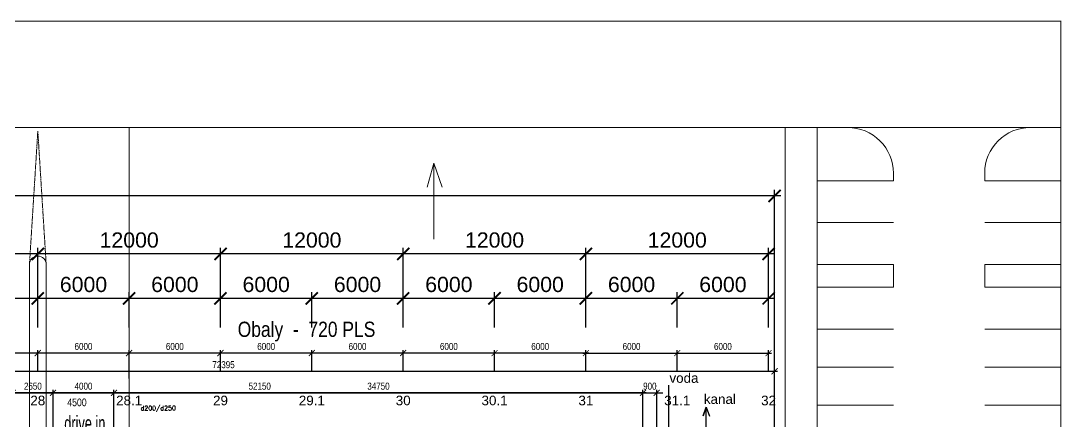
# Model space of a CAD drawing. Header units: millimetres. Extents: x 325046 to 1268204, y 1875583 to 2761998.
# Drawn here: x 1028961 to 1097299, y 2593067 to 2619370 of the extents above; entities that cross this region are included whole.
import ezdxf
from ezdxf.enums import TextEntityAlignment as Align

# ---------------------------------------------------------------- set-up
doc = ezdxf.new("R2010")
doc.units = ezdxf.units.MM
doc.header["$LTSCALE"] = 100
doc.header["$PDMODE"] = 65
doc.linetypes.add('Carkovana', pattern=[0.21, 0.15, -0.06])
doc.linetypes.add('SO02_F11anp01$0${ Leader Line}', pattern=[0])
for name, color, linetype, lineweight, true_color in [('Auta', 252, 'Continuous', 5, 0x696969), ('Komunikace - obrys - 1.etapa', 7, 'Continuous', 15, 0x901be4), ('Komunikace - obrys - 2. etapa', 7, 'Continuous', 15, 0x901be4), ('Korabek-text', 7, 'Continuous', 0, 0x7a7a7a), ('Korabek-trasy', 7, 'Continuous', 30, 0x7478c3), ('Manipulační - obrys - 1. etapa', 7, 'Continuous', 13, 0x1a63a8), ('Parkování - členění - 2. etapa', 7, 'Continuous', 9, 0x4f4fb0)]:
    doc.layers.add(name, color=color, linetype=linetype, lineweight=lineweight, true_color=true_color)
for name, color, linetype in [('Kanal - napojení', 2, 'Continuous'), ('KÓTY 200', 5, 'Continuous'), ('Kóty osové', 5, 'Continuous'), ('Popis - dílčí', 5, 'Continuous')]:
    doc.layers.add(name, color=color, linetype=linetype)
doc.layers.add('POPIS MÍSTNOSTÍ', color=7, linetype='Continuous', true_color=0x072bf2)
doc.layers.add('Popis OS', color=7, linetype='Continuous', true_color=0xbd0a5d)
doc.styles.add('ARIAL NARROW', font='ARIALN.TTF')
doc.styles.add('ARIL-TENKÝ', font='arial.ttf')
doc.styles.add('ROMANS', font='romans.shx', dxfattribs={"width": 0.8})
doc.styles.add('ROZPISKA', font='arial.ttf', dxfattribs={"width": 0.6})
doc.dimstyles.new('200', dxfattribs={"dimscale": 200, "dimtxt": 2.3, "dimasz": 2, "dimexe": 1, "dimexo": 2, "dimgap": 1, "dimtad": 1, "dimdec": 0, "dimzin": 0, "dimdsep": 46, "dimtxsty": 'ARIAL NARROW', "dimblk": 'ARCHTICK', "dimcen": 4, "dimdle": 1, "dimclrd": 256, "dimclre": 256, "dimclrt": 7, "dimadec": 0, "dimazin": 0, "dimtfac": 1, "dimtdec": 0, "dimtix": 1, "dimtofl": 0, "dimtmove": 0, "dimatfit": 0, "dimldrblk": 'OBLIQUE', "dimfxl": 1, "dimtolj": 1, "dimtzin": 0, "dimlwd": -1, "dimlwe": -1, "dimarcsym": 0})
doc.dimstyles.new('400', dxfattribs={"dimscale": 400, "dimtxt": 2.5, "dimasz": 2, "dimexe": 1, "dimexo": 12, "dimgap": 1, "dimtad": 1, "dimdec": 0, "dimzin": 0, "dimdsep": 46, "dimtxsty": 'ARIL-TENKÝ', "dimblk": 'ARCHTICK', "dimcen": 4, "dimdle": 1, "dimclrd": 256, "dimclre": 256, "dimclrt": 7, "dimadec": 0, "dimazin": 0, "dimtfac": 1, "dimtdec": 0, "dimtix": 1, "dimtofl": 0, "dimtmove": 0, "dimatfit": 0, "dimldrblk": 'OBLIQUE', "dimfxl": 1, "dimtolj": 1, "dimtzin": 0, "dimlwd": -1, "dimlwe": -1, "dimarcsym": 0})

# ---------------------------------------------------------------- blocks, each defined once
blk = doc.blocks.new('A$C5F711971')
at = {"layer": 'Auta'}
for p, q in [((3.321, 15.004), (3.487, 15.807)), ((5.123, 14.632), (5.289, 15.436)), ((3.128, 14.495), (3.006, 13.903)), ((3.049, 14.357), (3.059, 14.406)), ((3.492, 14.265), (3.049, 14.357)), ((3.059, 14.406), (3.502, 14.315)), ((3.522, 14.413), (3.128, 14.495)), ((3.401, 13.822), (3.522, 14.413)), ((3.56, 14.482), (3.415, 13.774)), ((3.67, 14.383), (3.63, 14.186)), ((3.67, 14.383), (4.114, 14.291)), ((2.977, 14.012), (2.988, 14.061)), ((3.421, 13.921), (2.977, 14.012)), ((2.988, 14.061), (3.431, 13.97)), ((3.006, 13.903), (3.401, 13.822)), ((3.502, 14.315), (3.492, 14.265)), ((3.63, 14.186), (4.073, 14.094)), ((4.517, 14.003), (4.073, 14.094)), ((4.557, 14.2), (4.114, 14.291)), ((4.557, 14.2), (4.517, 14.003)), ((4.583, 13.578), (4.705, 14.17)), ((4.603, 13.677), (5.047, 13.586)), ((5.057, 13.635), (4.614, 13.726)), ((4.685, 14.071), (4.674, 14.022)), ((4.674, 14.022), (5.118, 13.93)), ((5.128, 13.98), (4.685, 14.071)), ((4.705, 14.17), (5.099, 14.088)), ((5.099, 14.088), (4.977, 13.497)), ((5.118, 13.93), (5.128, 13.98)), ((4.977, 13.497), (4.583, 13.578)), ((5.047, 13.586), (5.057, 13.635)), ((2.12, 10.85), (3.352, 10.596)), ((4.584, 10.342), (3.352, 10.596)), ((1.491, 7.795), (2.723, 7.541)), ((3.955, 7.287), (2.723, 7.541)), ((0.861, 4.74), (2.093, 4.486)), ((3.325, 4.233), (2.093, 4.486))]:
    blk.add_line(p, q, dxfattribs=at)
for points in [[(4.55, 16.41), (4.174, 16.476), (3.814, 16.487), (3.538, 16.482), (3.358, 16.456), (3.274, 16.349), (3.141, 15.765), (2.96, 14.704), (3.007, 14.631), (3.563, 14.479), (4.128, 14.363)], [(4.53, 16.312), (4.185, 16.383), (3.785, 16.406), (3.509, 16.4), (3.37, 16.392), (3.269, 16.325)], [(4.55, 16.41), (4.922, 16.321), (5.257, 16.19), (5.508, 16.076), (5.663, 15.981), (5.698, 15.849), (5.59, 15.26), (5.336, 14.214), (5.264, 14.166), (4.694, 14.246), (4.128, 14.363)], [(3.344, 16.042), (3.088, 16.044), (3.127, 15.984), (3.324, 15.944), (3.344, 16.042)], [(3.357, 16.145), (3.377, 15.878), (3.319, 15.478), (3.207, 15.539), (3.308, 16.092), (3.357, 16.145)], [(4.501, 16.184), (4.136, 16.234), (3.83, 16.259), (3.496, 16.278), (3.412, 16.233), (3.425, 15.931), (3.823, 15.924), (4.199, 15.871), (4.429, 15.824)], [(4.506, 16.182), (4.861, 16.084), (5.153, 15.987), (5.466, 15.872), (5.526, 15.798), (5.394, 15.525), (5.026, 15.676), (4.66, 15.776), (4.429, 15.824)], [(4.53, 16.312), (4.875, 16.241), (5.252, 16.104), (5.503, 15.99), (5.627, 15.927), (5.694, 15.825)], [(3.194, 15.479), (3.307, 15.418), (3.216, 14.975), (3.093, 14.988), (3.194, 15.479)], [(4.368, 15.523), (4.121, 15.574), (4.072, 15.584), (4.012, 15.545), (3.931, 15.151), (3.97, 15.091), (4.02, 15.081), (4.266, 15.031)], [(4.368, 15.523), (4.614, 15.473), (4.663, 15.462), (4.702, 15.403), (4.621, 15.009), (4.562, 14.97), (4.512, 14.98), (4.266, 15.031)], [(5.542, 15.694), (5.418, 15.458), (5.313, 15.068), (5.44, 15.079), (5.565, 15.627), (5.542, 15.694)], [(5.512, 15.596), (5.749, 15.496), (5.689, 15.456), (5.492, 15.497), (5.512, 15.596)], [(3.188, 14.844), (3.061, 14.832), (3.039, 14.725), (3.099, 14.65), (3.158, 14.638), (3.254, 14.618), (3.284, 14.762), (3.212, 14.776), (3.181, 14.808), (3.183, 14.82)], [(3.321, 15.004), (3.308, 14.881), (3.373, 14.831), (4.19, 14.662)], [(3.601, 14.546), (3.631, 14.69), (4.17, 14.579)], [(3.613, 14.544), (4.143, 14.435)], [(4.673, 14.326), (4.143, 14.435)], [(4.685, 14.323), (4.715, 14.467), (4.176, 14.578)], [(5.123, 14.632), (5.086, 14.515), (5.007, 14.494), (4.19, 14.662)], [(5.182, 14.433), (5.294, 14.372), (5.272, 14.265), (5.188, 14.219), (5.128, 14.232), (5.032, 14.252), (5.062, 14.395), (5.134, 14.38), (5.175, 14.397), (5.177, 14.409)], [(5.428, 15.019), (5.3, 15.008), (5.209, 14.565), (5.326, 14.528), (5.428, 15.019)], [(3.982, 13.651), (2.75, 13.905), (0, 0.508), (1.232, 0.254)], [(3.961, 13.552), (2.828, 13.786), (0.119, 0.586), (1.252, 0.352)], [(3.982, 13.651), (5.213, 13.397), (2.464, 0), (1.232, 0.254)], [(3.961, 13.552), (5.095, 13.319), (2.385, 0.119), (1.252, 0.352)]]:
    blk.add_lwpolyline(points, dxfattribs=at)
blk = doc.blocks.new('_ARCHTICK')
at = {"color": 0, "linetype": 'ByBlock', "const_width": 0.15}
blk.add_lwpolyline([(-0.5, -0.5), (0.5, 0.5)], dxfattribs=at)
blk = doc.blocks.new('*D179')
at = {"layer": 'Defpoints', "color": 0, "transparency": 16777216}
for p in [(1060079, 2601134), (1060079, 2594432), (1066079, 2594432)]:
    blk.add_point(p, dxfattribs=at)
at = {"layer": 'Kóty osové', "transparency": 16777216}
for p, q in [((1066479, 2601134), (1059679, 2601134)), ((1060079, 2599232), (1060079, 2601534)), ((1066079, 2599232), (1066079, 2601534))]:
    blk.add_line(p, q, dxfattribs=at)
at = {"layer": 'Kóty osové', "transparency": 16777216, "xscale": 800, "yscale": 800, "zscale": 800}
for p, rotation in [((1060079, 2601134), 179.9999999999866), ((1066079, 2601134), 359.9999999999867)]:
    blk.add_blockref('_ARCHTICK', p, dxfattribs=dict(at, rotation=rotation))
at = {"layer": 'Kóty osové', "color": 7, "transparency": 16777216, "insert": (1063079, 2602044), "char_height": 1000, "attachment_point": 5, "style": 'ARIL-TENKÝ'}
blk.add_mtext('\\A1;6000', dxfattribs=at)
blk = doc.blocks.new('_Oblique')
at = {"color": 0, "lineweight": -2}
blk.add_line((-0.5, -0.5), (0.5, 0.5), dxfattribs=at)
blk = doc.blocks.new('*D180')
at = {"layer": 'Defpoints', "color": 0, "transparency": 16777216}
for p in [(1054079, 2601134), (1054079, 2594432), (1060079, 2594432)]:
    blk.add_point(p, dxfattribs=at)
at = {"layer": 'Kóty osové', "transparency": 16777216}
for p, q in [((1060479, 2601134), (1053679, 2601134)), ((1054079, 2599232), (1054079, 2601534)), ((1060079, 2599232), (1060079, 2601534))]:
    blk.add_line(p, q, dxfattribs=at)
at = {"layer": 'Kóty osové', "transparency": 16777216, "xscale": 800, "yscale": 800, "zscale": 800, "rotation": 180}
blk.add_blockref('_ARCHTICK', (1054079, 2601134), dxfattribs=at)
at = {"layer": 'Kóty osové', "transparency": 16777216, "xscale": 800, "yscale": 800, "zscale": 800}
blk.add_blockref('_ARCHTICK', (1060079, 2601134), dxfattribs=at)
at = {"layer": 'Kóty osové', "color": 7, "transparency": 16777216, "insert": (1057079, 2602044), "char_height": 1000, "attachment_point": 5, "style": 'ARIL-TENKÝ'}
blk.add_mtext('\\A1;6000', dxfattribs=at)
blk = doc.blocks.new('*D181')
at = {"layer": 'Defpoints', "color": 0, "transparency": 16777216}
for p in [(1048079, 2601134), (1048079, 2594432), (1054079, 2594432)]:
    blk.add_point(p, dxfattribs=at)
at = {"layer": 'Kóty osové', "transparency": 16777216}
for p, q in [((1054479, 2601134), (1047679, 2601134)), ((1048079, 2599232), (1048079, 2601534)), ((1054079, 2599232), (1054079, 2601534))]:
    blk.add_line(p, q, dxfattribs=at)
at = {"layer": 'Kóty osové', "transparency": 16777216, "xscale": 800, "yscale": 800, "zscale": 800, "rotation": 180}
blk.add_blockref('_ARCHTICK', (1048079, 2601134), dxfattribs=at)
at = {"layer": 'Kóty osové', "transparency": 16777216, "xscale": 800, "yscale": 800, "zscale": 800}
blk.add_blockref('_ARCHTICK', (1054079, 2601134), dxfattribs=at)
at = {"layer": 'Kóty osové', "color": 7, "transparency": 16777216, "insert": (1051079, 2602044), "char_height": 1000, "attachment_point": 5, "style": 'ARIL-TENKÝ'}
blk.add_mtext('\\A1;6000', dxfattribs=at)
blk = doc.blocks.new('*D182')
at = {"layer": 'Defpoints', "color": 0, "transparency": 16777216}
for p in [(1042079, 2601134), (1042079, 2594432), (1048079, 2594432)]:
    blk.add_point(p, dxfattribs=at)
at = {"layer": 'Kóty osové', "transparency": 16777216}
for p, q in [((1048479, 2601134), (1041679, 2601134)), ((1042079, 2599232), (1042079, 2601534)), ((1048079, 2599232), (1048079, 2601534))]:
    blk.add_line(p, q, dxfattribs=at)
at = {"layer": 'Kóty osové', "transparency": 16777216, "xscale": 800, "yscale": 800, "zscale": 800, "rotation": 180}
blk.add_blockref('_ARCHTICK', (1042079, 2601134), dxfattribs=at)
at = {"layer": 'Kóty osové', "transparency": 16777216, "xscale": 800, "yscale": 800, "zscale": 800}
blk.add_blockref('_ARCHTICK', (1048079, 2601134), dxfattribs=at)
at = {"layer": 'Kóty osové', "color": 7, "transparency": 16777216, "insert": (1045079, 2602044), "char_height": 1000, "attachment_point": 5, "style": 'ARIL-TENKÝ'}
blk.add_mtext('\\A1;6000', dxfattribs=at)
blk = doc.blocks.new('*D183')
at = {"layer": 'Defpoints', "color": 0, "transparency": 16777216}
for p in [(1036079, 2601134), (1036079, 2594432), (1042079, 2594432)]:
    blk.add_point(p, dxfattribs=at)
at = {"layer": 'Kóty osové', "transparency": 16777216}
for p, q in [((1042479, 2601134), (1035679, 2601134)), ((1036079, 2599232), (1036079, 2601534)), ((1042079, 2599232), (1042079, 2601534))]:
    blk.add_line(p, q, dxfattribs=at)
at = {"layer": 'Kóty osové', "transparency": 16777216, "xscale": 800, "yscale": 800, "zscale": 800, "rotation": 180}
blk.add_blockref('_ARCHTICK', (1036079, 2601134), dxfattribs=at)
at = {"layer": 'Kóty osové', "transparency": 16777216, "xscale": 800, "yscale": 800, "zscale": 800}
blk.add_blockref('_ARCHTICK', (1042079, 2601134), dxfattribs=at)
at = {"layer": 'Kóty osové', "color": 7, "transparency": 16777216, "insert": (1039079, 2602044), "char_height": 1000, "attachment_point": 5, "style": 'ARIL-TENKÝ'}
blk.add_mtext('\\A1;6000', dxfattribs=at)
blk = doc.blocks.new('*D184')
at = {"layer": 'Defpoints', "color": 0, "transparency": 16777216}
for p in [(1030079, 2601134), (1030079, 2594432), (1036079, 2594432)]:
    blk.add_point(p, dxfattribs=at)
at = {"layer": 'Kóty osové', "transparency": 16777216}
for p, q in [((1036479, 2601134), (1029679, 2601134)), ((1030079, 2599232), (1030079, 2601534)), ((1036079, 2599232), (1036079, 2601534))]:
    blk.add_line(p, q, dxfattribs=at)
at = {"layer": 'Kóty osové', "transparency": 16777216, "xscale": 800, "yscale": 800, "zscale": 800, "rotation": 180}
blk.add_blockref('_ARCHTICK', (1030079, 2601134), dxfattribs=at)
at = {"layer": 'Kóty osové', "transparency": 16777216, "xscale": 800, "yscale": 800, "zscale": 800}
blk.add_blockref('_ARCHTICK', (1036079, 2601134), dxfattribs=at)
at = {"layer": 'Kóty osové', "color": 7, "transparency": 16777216, "insert": (1033079, 2602044), "char_height": 1000, "attachment_point": 5, "style": 'ARIL-TENKÝ'}
blk.add_mtext('\\A1;6000', dxfattribs=at)
blk = doc.blocks.new('*D185')
at = {"layer": 'Defpoints', "color": 0, "transparency": 16777216}
for p in [(1024079, 2601134), (1024079, 2594432), (1030079, 2594432)]:
    blk.add_point(p, dxfattribs=at)
at = {"layer": 'Kóty osové', "transparency": 16777216}
for p, q in [((1030479, 2601134), (1023679, 2601134)), ((1024079, 2599232), (1024079, 2601534)), ((1030079, 2599232), (1030079, 2601534))]:
    blk.add_line(p, q, dxfattribs=at)
at = {"layer": 'Kóty osové', "transparency": 16777216, "xscale": 800, "yscale": 800, "zscale": 800, "rotation": 180}
blk.add_blockref('_ARCHTICK', (1024079, 2601134), dxfattribs=at)
at = {"layer": 'Kóty osové', "transparency": 16777216, "xscale": 800, "yscale": 800, "zscale": 800}
blk.add_blockref('_ARCHTICK', (1030079, 2601134), dxfattribs=at)
at = {"layer": 'Kóty osové', "color": 7, "transparency": 16777216, "insert": (1027079, 2602044), "char_height": 1000, "attachment_point": 5, "style": 'ARIL-TENKÝ'}
blk.add_mtext('\\A1;6000', dxfattribs=at)
blk = doc.blocks.new('*D199')
at = {"layer": 'Defpoints', "color": 0, "transparency": 16777216}
for p in [(1072079, 2601134), (1072079, 2594432), (1078079, 2594432)]:
    blk.add_point(p, dxfattribs=at)
at = {"layer": 'Kóty osové', "transparency": 16777216}
for p, q in [((1078479, 2601134), (1071679, 2601134)), ((1072079, 2599232), (1072079, 2601534)), ((1078079, 2599232), (1078079, 2601534))]:
    blk.add_line(p, q, dxfattribs=at)
at = {"layer": 'Kóty osové', "transparency": 16777216, "xscale": 800, "yscale": 800, "zscale": 800, "rotation": 180}
blk.add_blockref('_ARCHTICK', (1072079, 2601134), dxfattribs=at)
at = {"layer": 'Kóty osové', "transparency": 16777216, "xscale": 800, "yscale": 800, "zscale": 800}
blk.add_blockref('_ARCHTICK', (1078079, 2601134), dxfattribs=at)
at = {"layer": 'Kóty osové', "color": 7, "transparency": 16777216, "insert": (1075079, 2602044), "char_height": 1000, "attachment_point": 5, "style": 'ARIL-TENKÝ'}
blk.add_mtext('\\A1;6000', dxfattribs=at)
blk = doc.blocks.new('*D200')
at = {"layer": 'Defpoints', "color": 0, "transparency": 16777216}
for p in [(1066079, 2601134), (1066079, 2594432), (1072079, 2594432)]:
    blk.add_point(p, dxfattribs=at)
at = {"layer": 'Kóty osové', "transparency": 16777216}
for p, q in [((1072479, 2601134), (1065679, 2601134)), ((1066079, 2599232), (1066079, 2601534)), ((1072079, 2599232), (1072079, 2601534))]:
    blk.add_line(p, q, dxfattribs=at)
at = {"layer": 'Kóty osové', "transparency": 16777216, "xscale": 800, "yscale": 800, "zscale": 800, "rotation": 180}
blk.add_blockref('_ARCHTICK', (1066079, 2601134), dxfattribs=at)
at = {"layer": 'Kóty osové', "transparency": 16777216, "xscale": 800, "yscale": 800, "zscale": 800}
blk.add_blockref('_ARCHTICK', (1072079, 2601134), dxfattribs=at)
at = {"layer": 'Kóty osové', "color": 7, "transparency": 16777216, "insert": (1069079, 2602044), "char_height": 1000, "attachment_point": 5, "style": 'ARIL-TENKÝ'}
blk.add_mtext('\\A1;6000', dxfattribs=at)
blk = doc.blocks.new('*D226')
at = {"layer": 'Defpoints', "color": 0, "transparency": 16777216}
for p in [(1018079, 2604052), (1030079, 2599232), (1018079, 2594552)]:
    blk.add_point(p, dxfattribs=at)
at = {"layer": 'Kóty osové', "transparency": 16777216}
for p, q in [((1018079, 2599352), (1018079, 2604452)), ((1030079, 2604032), (1030079, 2604452)), ((1030479, 2604052), (1017679, 2604052))]:
    blk.add_line(p, q, dxfattribs=at)
at = {"layer": 'Kóty osové', "transparency": 16777216, "xscale": 800, "yscale": 800, "zscale": 800, "rotation": 180}
blk.add_blockref('_ARCHTICK', (1018079, 2604052), dxfattribs=at)
at = {"layer": 'Kóty osové', "transparency": 16777216, "xscale": 800, "yscale": 800, "zscale": 800}
blk.add_blockref('_ARCHTICK', (1030079, 2604052), dxfattribs=at)
at = {"layer": 'Kóty osové', "color": 7, "transparency": 16777216, "insert": (1024079, 2604963), "char_height": 1000, "attachment_point": 5, "style": 'ARIL-TENKÝ'}
blk.add_mtext('\\A1;12000', dxfattribs=at)
blk = doc.blocks.new('*D227')
at = {"layer": 'Defpoints', "color": 0, "transparency": 16777216}
for p in [(1030079, 2604052), (1042079, 2599232), (1030079, 2594552)]:
    blk.add_point(p, dxfattribs=at)
at = {"layer": 'Kóty osové', "transparency": 16777216}
for p, q in [((1030079, 2599352), (1030079, 2604452)), ((1042079, 2604032), (1042079, 2604452)), ((1042479, 2604052), (1029679, 2604052))]:
    blk.add_line(p, q, dxfattribs=at)
at = {"layer": 'Kóty osové', "transparency": 16777216, "xscale": 800, "yscale": 800, "zscale": 800, "rotation": 180}
blk.add_blockref('_ARCHTICK', (1030079, 2604052), dxfattribs=at)
at = {"layer": 'Kóty osové', "transparency": 16777216, "xscale": 800, "yscale": 800, "zscale": 800}
blk.add_blockref('_ARCHTICK', (1042079, 2604052), dxfattribs=at)
at = {"layer": 'Kóty osové', "color": 7, "transparency": 16777216, "insert": (1036079, 2604963), "char_height": 1000, "attachment_point": 5, "style": 'ARIL-TENKÝ'}
blk.add_mtext('\\A1;12000', dxfattribs=at)
blk = doc.blocks.new('*D228')
at = {"layer": 'Defpoints', "color": 0, "transparency": 16777216}
for p in [(1042079, 2604052), (1054079, 2599232), (1042079, 2594552)]:
    blk.add_point(p, dxfattribs=at)
at = {"layer": 'Kóty osové', "transparency": 16777216}
for p, q in [((1042079, 2599352), (1042079, 2604452)), ((1054079, 2604032), (1054079, 2604452)), ((1054479, 2604052), (1041679, 2604052))]:
    blk.add_line(p, q, dxfattribs=at)
at = {"layer": 'Kóty osové', "transparency": 16777216, "xscale": 800, "yscale": 800, "zscale": 800, "rotation": 180}
blk.add_blockref('_ARCHTICK', (1042079, 2604052), dxfattribs=at)
at = {"layer": 'Kóty osové', "transparency": 16777216, "xscale": 800, "yscale": 800, "zscale": 800}
blk.add_blockref('_ARCHTICK', (1054079, 2604052), dxfattribs=at)
at = {"layer": 'Kóty osové', "color": 7, "transparency": 16777216, "insert": (1048079, 2604963), "char_height": 1000, "attachment_point": 5, "style": 'ARIL-TENKÝ'}
blk.add_mtext('\\A1;12000', dxfattribs=at)
blk = doc.blocks.new('*D229')
at = {"layer": 'Defpoints', "color": 0, "transparency": 16777216}
for p in [(1054079, 2604052), (1066079, 2599232), (1054079, 2594552)]:
    blk.add_point(p, dxfattribs=at)
at = {"layer": 'Kóty osové', "transparency": 16777216}
for p, q in [((1054079, 2599352), (1054079, 2604452)), ((1066079, 2604032), (1066079, 2604452)), ((1066479, 2604052), (1053679, 2604052))]:
    blk.add_line(p, q, dxfattribs=at)
at = {"layer": 'Kóty osové', "transparency": 16777216, "xscale": 800, "yscale": 800, "zscale": 800, "rotation": 180}
blk.add_blockref('_ARCHTICK', (1054079, 2604052), dxfattribs=at)
at = {"layer": 'Kóty osové', "transparency": 16777216, "xscale": 800, "yscale": 800, "zscale": 800}
blk.add_blockref('_ARCHTICK', (1066079, 2604052), dxfattribs=at)
at = {"layer": 'Kóty osové', "color": 7, "transparency": 16777216, "insert": (1060079, 2604963), "char_height": 1000, "attachment_point": 5, "style": 'ARIL-TENKÝ'}
blk.add_mtext('\\A1;12000', dxfattribs=at)
blk = doc.blocks.new('*D230')
at = {"layer": 'Defpoints', "color": 0, "transparency": 16777216}
for p in [(1066079, 2604052), (1078079, 2595733), (1066079, 2594552)]:
    blk.add_point(p, dxfattribs=at)
at = {"layer": 'Kóty osové', "transparency": 16777216}
for p, q in [((1066079, 2599352), (1066079, 2604452)), ((1078079, 2600533), (1078079, 2604452)), ((1078479, 2604052), (1065679, 2604052))]:
    blk.add_line(p, q, dxfattribs=at)
at = {"layer": 'Kóty osové', "transparency": 16777216, "xscale": 800, "yscale": 800, "zscale": 800, "rotation": 180}
blk.add_blockref('_ARCHTICK', (1066079, 2604052), dxfattribs=at)
at = {"layer": 'Kóty osové', "transparency": 16777216, "xscale": 800, "yscale": 800, "zscale": 800}
blk.add_blockref('_ARCHTICK', (1078079, 2604052), dxfattribs=at)
at = {"layer": 'Kóty osové', "color": 7, "transparency": 16777216, "insert": (1072079, 2604963), "char_height": 1000, "attachment_point": 5, "style": 'ARIL-TENKÝ'}
blk.add_mtext('\\A1;12000', dxfattribs=at)
blk = doc.blocks.new('*D252')
at = {"layer": 'Defpoints', "color": 0, "transparency": 16777216}
for p in [(1006079, 2596342), (1006079, 2591600), (1078474, 2591720)]:
    blk.add_point(p, dxfattribs=at)
at = {"layer": 'KÓTY 200', "transparency": 16777216}
for p, q in [((1078674, 2596342), (1005879, 2596342)), ((1006079, 2592000), (1006079, 2596542)), ((1078474, 2592120), (1078474, 2596542))]:
    blk.add_line(p, q, dxfattribs=at)
at = {"layer": 'KÓTY 200', "transparency": 16777216, "xscale": 400, "yscale": 400, "zscale": 400, "rotation": 180}
blk.add_blockref('_ARCHTICK', (1006079, 2596342), dxfattribs=at)
at = {"layer": 'KÓTY 200', "transparency": 16777216, "xscale": 400, "yscale": 400, "zscale": 400}
blk.add_blockref('_ARCHTICK', (1078474, 2596342), dxfattribs=at)
at = {"layer": 'KÓTY 200', "color": 7, "transparency": 16777216, "insert": (1042276, 2596777), "char_height": 460, "attachment_point": 5, "style": 'ARIAL NARROW'}
blk.add_mtext('\\A1;72395', dxfattribs=at)
blk = doc.blocks.new('*D414')
at = {"layer": 'Defpoints', "color": 0, "transparency": 16777216}
for p in [(1070729, 2594929), (1070729, 2591363), (1018579, 2542473)]:
    blk.add_point(p, dxfattribs=at)
at = {"layer": 'KÓTY 200', "transparency": 16777216}
for p, q in [((1018379, 2594929), (1070929, 2594929)), ((1018579, 2542873), (1018579, 2595129)), ((1070729, 2591763), (1070729, 2595129))]:
    blk.add_line(p, q, dxfattribs=at)
at = {"layer": 'KÓTY 200', "transparency": 16777216, "xscale": 400, "yscale": 400, "zscale": 400, "rotation": 180}
blk.add_blockref('_ARCHTICK', (1018579, 2594929), dxfattribs=at)
at = {"layer": 'KÓTY 200', "transparency": 16777216, "xscale": 400, "yscale": 400, "zscale": 400}
blk.add_blockref('_ARCHTICK', (1070729, 2594929), dxfattribs=at)
at = {"layer": 'KÓTY 200', "color": 7, "transparency": 16777216, "insert": (1044654, 2595364), "char_height": 460, "attachment_point": 5, "style": 'ARIAL NARROW'}
blk.add_mtext('\\A1;52150', dxfattribs=at)
blk = doc.blocks.new('*D415')
at = {"layer": 'Defpoints', "color": 0, "transparency": 16777216}
for p in [(1069829, 2594929), (1069829, 2591363), (1070729, 2591363)]:
    blk.add_point(p, dxfattribs=at)
at = {"layer": 'KÓTY 200', "transparency": 16777216}
for p, q in [((1069829, 2594929), (1069429, 2594929)), ((1069829, 2591763), (1069829, 2595129)), ((1070729, 2591763), (1070729, 2595129)), ((1070729, 2594929), (1071129, 2594929))]:
    blk.add_line(p, q, dxfattribs=at)
at = {"layer": 'KÓTY 200', "transparency": 16777216, "xscale": 400, "yscale": 400, "zscale": 400}
blk.add_blockref('_ARCHTICK', (1069829, 2594929), dxfattribs=at)
at = {"layer": 'KÓTY 200', "transparency": 16777216, "xscale": 400, "yscale": 400, "zscale": 400, "rotation": 180}
blk.add_blockref('_ARCHTICK', (1070729, 2594929), dxfattribs=at)
at = {"layer": 'KÓTY 200', "color": 7, "transparency": 16777216, "insert": (1070279, 2595364), "char_height": 460, "attachment_point": 5, "style": 'ARIAL NARROW'}
blk.add_mtext('\\A1;900', dxfattribs=at)
blk = doc.blocks.new('*D416')
at = {"layer": 'Defpoints', "color": 0, "transparency": 16777216}
for p in [(1035079, 2594929), (1035079, 2591363), (1069829, 2591363)]:
    blk.add_point(p, dxfattribs=at)
at = {"layer": 'KÓTY 200', "transparency": 16777216}
for p, q in [((1070029, 2594929), (1034879, 2594929)), ((1035079, 2591763), (1035079, 2595129)), ((1069829, 2591763), (1069829, 2595129))]:
    blk.add_line(p, q, dxfattribs=at)
at = {"layer": 'KÓTY 200', "transparency": 16777216, "xscale": 400, "yscale": 400, "zscale": 400, "rotation": 180}
blk.add_blockref('_ARCHTICK', (1035079, 2594929), dxfattribs=at)
at = {"layer": 'KÓTY 200', "transparency": 16777216, "xscale": 400, "yscale": 400, "zscale": 400}
blk.add_blockref('_ARCHTICK', (1069829, 2594929), dxfattribs=at)
at = {"layer": 'KÓTY 200', "color": 7, "transparency": 16777216, "insert": (1052454, 2595364), "char_height": 460, "attachment_point": 5, "style": 'ARIAL NARROW'}
blk.add_mtext('\\A1;34750', dxfattribs=at)
blk = doc.blocks.new('*D417')
at = {"layer": 'Defpoints', "color": 0, "transparency": 16777216}
for p in [(1031079, 2594929), (1031079, 2591363), (1035079, 2591363)]:
    blk.add_point(p, dxfattribs=at)
at = {"layer": 'KÓTY 200', "transparency": 16777216}
for p, q in [((1035279, 2594929), (1030879, 2594929)), ((1031079, 2591763), (1031079, 2595129)), ((1035079, 2591763), (1035079, 2595129))]:
    blk.add_line(p, q, dxfattribs=at)
at = {"layer": 'KÓTY 200', "transparency": 16777216, "xscale": 400, "yscale": 400, "zscale": 400, "rotation": 180}
blk.add_blockref('_ARCHTICK', (1031079, 2594929), dxfattribs=at)
at = {"layer": 'KÓTY 200', "transparency": 16777216, "xscale": 400, "yscale": 400, "zscale": 400}
blk.add_blockref('_ARCHTICK', (1035079, 2594929), dxfattribs=at)
at = {"layer": 'KÓTY 200', "color": 7, "transparency": 16777216, "insert": (1033079, 2595364), "char_height": 460, "attachment_point": 5, "style": 'ARIAL NARROW'}
blk.add_mtext('\\A1;4000', dxfattribs=at)
blk = doc.blocks.new('*D418')
at = {"layer": 'Defpoints', "color": 0, "transparency": 16777216}
for p in [(1028429, 2594929), (1028429, 2591363), (1031079, 2591363)]:
    blk.add_point(p, dxfattribs=at)
at = {"layer": 'KÓTY 200', "transparency": 16777216}
for p, q in [((1031279, 2594929), (1028229, 2594929)), ((1028429, 2591763), (1028429, 2595129)), ((1031079, 2591763), (1031079, 2595129))]:
    blk.add_line(p, q, dxfattribs=at)
at = {"layer": 'KÓTY 200', "transparency": 16777216, "xscale": 400, "yscale": 400, "zscale": 400, "rotation": 180}
blk.add_blockref('_ARCHTICK', (1028429, 2594929), dxfattribs=at)
at = {"layer": 'KÓTY 200', "transparency": 16777216, "xscale": 400, "yscale": 400, "zscale": 400}
blk.add_blockref('_ARCHTICK', (1031079, 2594929), dxfattribs=at)
at = {"layer": 'KÓTY 200', "color": 7, "transparency": 16777216, "insert": (1029754, 2595364), "char_height": 460, "attachment_point": 5, "style": 'ARIAL NARROW'}
blk.add_mtext('\\A1;2650', dxfattribs=at)
blk = doc.blocks.new('*D271')
at = {"layer": 'Defpoints', "color": 0, "transparency": 16777216}
for p in [(1072079, 2597540), (1066079, 2596006), (1072079, 2596006)]:
    blk.add_point(p, dxfattribs=at)
at = {"layer": 'KÓTY 200', "transparency": 16777216}
for p, q in [((1065879, 2597540), (1072279, 2597540)), ((1066079, 2596406), (1066079, 2597740)), ((1072079, 2596406), (1072079, 2597740))]:
    blk.add_line(p, q, dxfattribs=at)
at = {"layer": 'KÓTY 200', "transparency": 16777216, "xscale": 400, "yscale": 400, "zscale": 400, "rotation": 180}
blk.add_blockref('_ARCHTICK', (1066079, 2597540), dxfattribs=at)
at = {"layer": 'KÓTY 200', "transparency": 16777216, "xscale": 400, "yscale": 400, "zscale": 400}
blk.add_blockref('_ARCHTICK', (1072079, 2597540), dxfattribs=at)
at = {"layer": 'KÓTY 200', "color": 7, "transparency": 16777216, "insert": (1069079, 2597974), "char_height": 460, "attachment_point": 5, "style": 'ARIAL NARROW'}
blk.add_mtext('\\A1;6000', dxfattribs=at)
blk = doc.blocks.new('*D272')
at = {"layer": 'Defpoints', "color": 0, "transparency": 16777216}
for p in [(1078079, 2597540), (1072079, 2596006), (1078079, 2596006)]:
    blk.add_point(p, dxfattribs=at)
at = {"layer": 'KÓTY 200', "transparency": 16777216}
for p, q in [((1071879, 2597540), (1078279, 2597540)), ((1072079, 2596406), (1072079, 2597740)), ((1078079, 2596406), (1078079, 2597740))]:
    blk.add_line(p, q, dxfattribs=at)
at = {"layer": 'KÓTY 200', "transparency": 16777216, "xscale": 400, "yscale": 400, "zscale": 400, "rotation": 180}
blk.add_blockref('_ARCHTICK', (1072079, 2597540), dxfattribs=at)
at = {"layer": 'KÓTY 200', "transparency": 16777216, "xscale": 400, "yscale": 400, "zscale": 400}
blk.add_blockref('_ARCHTICK', (1078079, 2597540), dxfattribs=at)
at = {"layer": 'KÓTY 200', "color": 7, "transparency": 16777216, "insert": (1075079, 2597974), "char_height": 460, "attachment_point": 5, "style": 'ARIAL NARROW'}
blk.add_mtext('\\A1;6000', dxfattribs=at)
blk = doc.blocks.new('*D273')
at = {"layer": 'Defpoints', "color": 0, "transparency": 16777216}
for p in [(1060079, 2597540), (1060079, 2596006), (1066079, 2596006)]:
    blk.add_point(p, dxfattribs=at)
at = {"layer": 'KÓTY 200', "transparency": 16777216}
for p, q in [((1066279, 2597540), (1059879, 2597540)), ((1060079, 2596406), (1060079, 2597740)), ((1066079, 2596406), (1066079, 2597740))]:
    blk.add_line(p, q, dxfattribs=at)
at = {"layer": 'KÓTY 200', "transparency": 16777216, "xscale": 400, "yscale": 400, "zscale": 400, "rotation": 180}
blk.add_blockref('_ARCHTICK', (1060079, 2597540), dxfattribs=at)
at = {"layer": 'KÓTY 200', "transparency": 16777216, "xscale": 400, "yscale": 400, "zscale": 400}
blk.add_blockref('_ARCHTICK', (1066079, 2597540), dxfattribs=at)
at = {"layer": 'KÓTY 200', "color": 7, "transparency": 16777216, "insert": (1063079, 2597974), "char_height": 460, "attachment_point": 5, "style": 'ARIAL NARROW'}
blk.add_mtext('\\A1;6000', dxfattribs=at)
blk = doc.blocks.new('*D274')
at = {"layer": 'Defpoints', "color": 0, "transparency": 16777216}
for p in [(1054079, 2597540), (1054079, 2596006), (1060079, 2596006)]:
    blk.add_point(p, dxfattribs=at)
at = {"layer": 'KÓTY 200', "transparency": 16777216}
for p, q in [((1060279, 2597540), (1053879, 2597540)), ((1054079, 2596406), (1054079, 2597740)), ((1060079, 2596406), (1060079, 2597740))]:
    blk.add_line(p, q, dxfattribs=at)
at = {"layer": 'KÓTY 200', "transparency": 16777216, "xscale": 400, "yscale": 400, "zscale": 400, "rotation": 180}
blk.add_blockref('_ARCHTICK', (1054079, 2597540), dxfattribs=at)
at = {"layer": 'KÓTY 200', "transparency": 16777216, "xscale": 400, "yscale": 400, "zscale": 400}
blk.add_blockref('_ARCHTICK', (1060079, 2597540), dxfattribs=at)
at = {"layer": 'KÓTY 200', "color": 7, "transparency": 16777216, "insert": (1057079, 2597974), "char_height": 460, "attachment_point": 5, "style": 'ARIAL NARROW'}
blk.add_mtext('\\A1;6000', dxfattribs=at)
blk = doc.blocks.new('*D275')
at = {"layer": 'Defpoints', "color": 0, "transparency": 16777216}
for p in [(1048079, 2597540), (1048079, 2596006), (1054079, 2596006)]:
    blk.add_point(p, dxfattribs=at)
at = {"layer": 'KÓTY 200', "transparency": 16777216}
for p, q in [((1054279, 2597540), (1047879, 2597540)), ((1048079, 2596406), (1048079, 2597740)), ((1054079, 2596406), (1054079, 2597740))]:
    blk.add_line(p, q, dxfattribs=at)
at = {"layer": 'KÓTY 200', "transparency": 16777216, "xscale": 400, "yscale": 400, "zscale": 400, "rotation": 180}
blk.add_blockref('_ARCHTICK', (1048079, 2597540), dxfattribs=at)
at = {"layer": 'KÓTY 200', "transparency": 16777216, "xscale": 400, "yscale": 400, "zscale": 400}
blk.add_blockref('_ARCHTICK', (1054079, 2597540), dxfattribs=at)
at = {"layer": 'KÓTY 200', "color": 7, "transparency": 16777216, "insert": (1051079, 2597974), "char_height": 460, "attachment_point": 5, "style": 'ARIAL NARROW'}
blk.add_mtext('\\A1;6000', dxfattribs=at)
blk = doc.blocks.new('*D276')
at = {"layer": 'Defpoints', "color": 0, "transparency": 16777216}
for p in [(1042079, 2597540), (1042079, 2596006), (1048079, 2596006)]:
    blk.add_point(p, dxfattribs=at)
at = {"layer": 'KÓTY 200', "transparency": 16777216}
for p, q in [((1048279, 2597540), (1041879, 2597540)), ((1042079, 2596406), (1042079, 2597740)), ((1048079, 2596406), (1048079, 2597740))]:
    blk.add_line(p, q, dxfattribs=at)
at = {"layer": 'KÓTY 200', "transparency": 16777216, "xscale": 400, "yscale": 400, "zscale": 400, "rotation": 180}
blk.add_blockref('_ARCHTICK', (1042079, 2597540), dxfattribs=at)
at = {"layer": 'KÓTY 200', "transparency": 16777216, "xscale": 400, "yscale": 400, "zscale": 400}
blk.add_blockref('_ARCHTICK', (1048079, 2597540), dxfattribs=at)
at = {"layer": 'KÓTY 200', "color": 7, "transparency": 16777216, "insert": (1045079, 2597974), "char_height": 460, "attachment_point": 5, "style": 'ARIAL NARROW'}
blk.add_mtext('\\A1;6000', dxfattribs=at)
blk = doc.blocks.new('*D277')
at = {"layer": 'Defpoints', "color": 0, "transparency": 16777216}
for p in [(1036079, 2597540), (1036079, 2595476), (1042079, 2596006)]:
    blk.add_point(p, dxfattribs=at)
at = {"layer": 'KÓTY 200', "transparency": 16777216}
for p, q in [((1042279, 2597540), (1035879, 2597540)), ((1036079, 2595876), (1036079, 2597740)), ((1042079, 2596406), (1042079, 2597740))]:
    blk.add_line(p, q, dxfattribs=at)
at = {"layer": 'KÓTY 200', "transparency": 16777216, "xscale": 400, "yscale": 400, "zscale": 400, "rotation": 180}
blk.add_blockref('_ARCHTICK', (1036079, 2597540), dxfattribs=at)
at = {"layer": 'KÓTY 200', "transparency": 16777216, "xscale": 400, "yscale": 400, "zscale": 400}
blk.add_blockref('_ARCHTICK', (1042079, 2597540), dxfattribs=at)
at = {"layer": 'KÓTY 200', "color": 7, "transparency": 16777216, "insert": (1039079, 2597974), "char_height": 460, "attachment_point": 5, "style": 'ARIAL NARROW'}
blk.add_mtext('\\A1;6000', dxfattribs=at)
blk = doc.blocks.new('*D278')
at = {"layer": 'Defpoints', "color": 0, "transparency": 16777216}
for p in [(1030079, 2597540), (1030079, 2596006), (1036079, 2595476)]:
    blk.add_point(p, dxfattribs=at)
at = {"layer": 'KÓTY 200', "transparency": 16777216}
for p, q in [((1036279, 2597540), (1029879, 2597540)), ((1030079, 2596406), (1030079, 2597740)), ((1036079, 2595876), (1036079, 2597740))]:
    blk.add_line(p, q, dxfattribs=at)
at = {"layer": 'KÓTY 200', "transparency": 16777216, "xscale": 400, "yscale": 400, "zscale": 400, "rotation": 180}
blk.add_blockref('_ARCHTICK', (1030079, 2597540), dxfattribs=at)
at = {"layer": 'KÓTY 200', "transparency": 16777216, "xscale": 400, "yscale": 400, "zscale": 400}
blk.add_blockref('_ARCHTICK', (1036079, 2597540), dxfattribs=at)
at = {"layer": 'KÓTY 200', "color": 7, "transparency": 16777216, "insert": (1033079, 2597974), "char_height": 460, "attachment_point": 5, "style": 'ARIAL NARROW'}
blk.add_mtext('\\A1;6000', dxfattribs=at)
blk = doc.blocks.new('*D279')
at = {"layer": 'Defpoints', "color": 0, "transparency": 16777216}
for p in [(1024079, 2597540), (1024079, 2596006), (1030079, 2596006)]:
    blk.add_point(p, dxfattribs=at)
at = {"layer": 'KÓTY 200', "transparency": 16777216}
for p, q in [((1030279, 2597540), (1023879, 2597540)), ((1024079, 2596406), (1024079, 2597740)), ((1030079, 2596406), (1030079, 2597740))]:
    blk.add_line(p, q, dxfattribs=at)
at = {"layer": 'KÓTY 200', "transparency": 16777216, "xscale": 400, "yscale": 400, "zscale": 400, "rotation": 180}
blk.add_blockref('_ARCHTICK', (1024079, 2597540), dxfattribs=at)
at = {"layer": 'KÓTY 200', "transparency": 16777216, "xscale": 400, "yscale": 400, "zscale": 400}
blk.add_blockref('_ARCHTICK', (1030079, 2597540), dxfattribs=at)
at = {"layer": 'KÓTY 200', "color": 7, "transparency": 16777216, "insert": (1027079, 2597974), "char_height": 460, "attachment_point": 5, "style": 'ARIAL NARROW'}
blk.add_mtext('\\A1;6000', dxfattribs=at)
blk = doc.blocks.new('A$C73023567')
at = {"layer": 'Korabek-text', "lineweight": 13, "style": 'ROMANS'}
blk.add_text('d200/d250', height=300, rotation=0.347404, dxfattribs=at).set_placement((331027.1, 127870.2), align=Align.MIDDLE_LEFT)
blk = doc.blocks.new('*D1556')
at = {"layer": 'Defpoints', "color": 0, "transparency": 16777216}
for p in [(705684, 2607866), (705684, 2591363), (1078474, 2591363)]:
    blk.add_point(p, dxfattribs=at)
at = {"layer": 'Kóty osové', "transparency": 16777216}
for p, q in [((1078874, 2607866), (705284, 2607866)), ((705684, 2596163), (705684, 2608266)), ((1078474, 2596163), (1078474, 2608266))]:
    blk.add_line(p, q, dxfattribs=at)
at = {"layer": 'Kóty osové', "transparency": 16777216, "xscale": 800, "yscale": 800, "zscale": 800, "rotation": 180}
blk.add_blockref('_ARCHTICK', (705684, 2607866), dxfattribs=at)
at = {"layer": 'Kóty osové', "transparency": 16777216, "xscale": 800, "yscale": 800, "zscale": 800}
blk.add_blockref('_ARCHTICK', (1078474, 2607866), dxfattribs=at)
at = {"layer": 'Kóty osové', "color": 7, "transparency": 16777216, "insert": (892079, 2608777), "char_height": 1000, "attachment_point": 5, "style": 'ARIL-TENKÝ'}
blk.add_mtext('\\A1;372790', dxfattribs=at)

msp = doc.modelspace()

# ---------------------------------------------------------------- linework, layer by layer
at = {"layer": 'Kanal - napojení', "linetype": 'ByBlock', "ltscale": 100}
for points in [[(1071497.6, 2595427.3), (1071497.6, 2590307.3), (1071704.4, 2590886.4), (1071497.6, 2590307.3), (1071271.5, 2590898.8)], [(1073979.9, 2588878.5), (1073979.9, 2593998.5), (1073773.2, 2593419.4), (1073979.9, 2593998.5), (1074206.1, 2593407)]]:
    msp.add_lwpolyline(points, dxfattribs=at)
at = {"layer": 'Komunikace - obrys - 1.etapa', "const_width": 50}
msp.add_lwpolyline([(683105.6, 2424627.7, -0.409908), (701103.7, 2442362.7), (756229.3, 2442362.7, 0.1823104), (779342.4, 2451080, -0.3771817), (799815.1, 2451079.1, 0.1851001), (823594.2, 2442320.1), (995603.3, 2442362.7), (995601.3, 2449363.8), (830802.7, 2449363.2, -0.1831268), (804292.9, 2459409.4, 0.3789644), (775131.9, 2459409.3, -0.1831263), (748622.2, 2449362.9), (701103.7, 2449362.7, -0.4142146), (683103.7, 2467362.7), (683287.9, 2588698.6, -0.4137746), (706988.3, 2612362.6), (1097273.7, 2612362.7), (1097273.8, 2619345.1), (706104.2, 2619344.9, 0.414219), (676103.7, 2589344.9), (676103.7, 2424627.7)], format="xyb", dxfattribs=at)
at = {"layer": 'Komunikace - obrys - 2. etapa'}
for p, q in [((1096973.7, 2612362.7), (1080973.7, 2612362.7)), ((1080973.7, 2612362.7), (1082973.7, 2612362.7))]:
    msp.add_line(p, q, dxfattribs=at)
at = {"layer": 'Manipulační - obrys - 1. etapa'}
for p, q in [((1097273.7, 2608862.7), (1097273.5, 2556363.3)), ((1081273.7, 2606112.2), (1086273.7, 2606112.7)), ((1097273.7, 2606112.2), (1092273.7, 2606112.7)), ((1081273.7, 2599113.8), (1086273.7, 2599113.3)), ((1097273.7, 2599113.8), (1092273.7, 2599113.3)), ((1081273.4, 2596613.8), (1086273.4, 2596613.3)), ((1097273.9, 2596613.8), (1092273.9, 2596613.3)), ((1081273.1, 2594113.8), (1086273.1, 2594113.3)), ((1097274.2, 2594113.8), (1092274.2, 2594113.3))]:
    msp.add_line(p, q, dxfattribs=at)
for points in [[(1079173.7, 2591362.7), (1079173.7, 2612362.7), (1036078.7, 2612362.7), (1036078.7, 2591362.7)], [(1079173.7, 2577863.3), (1081273.8, 2577863.3), (1081273.7, 2612362.7), (1079173.7, 2612362.7), (1079173.7, 2577863.3)]]:
    msp.add_lwpolyline(points, dxfattribs=at)
for points in [[(1081273.7, 2612362.7), (1081273.7, 2608862.7), (1086273.7, 2608862.7), (1086273.7, 2609362.7, 0.4142136), (1083273.7, 2612362.7), (1081273.7, 2612362.7)], [(1097273.7, 2612362.7), (1097273.7, 2608862.7), (1092273.7, 2608862.7), (1092273.7, 2609362.7, -0.4142136), (1095273.7, 2612362.7), (1097273.7, 2612362.7)]]:
    msp.add_lwpolyline(points, format="xyb", dxfattribs=at)
for points in [[(1081273.8, 2603362.7), (1086273.7, 2603362.7), (1086273.7, 2601863.3), (1081273.8, 2601863.3)], [(1097273.5, 2603362.7), (1092273.7, 2603362.7), (1092273.7, 2601863.3), (1097273.5, 2601863.3)]]:
    msp.add_lwpolyline(points, close=True, dxfattribs=at)
at = {"layer": 'Parkování - členění - 2. etapa', "linetype": 'Carkovana', "ltscale": 5}
msp.add_lwpolyline([(1030629.2, 2603362.7), (1030079.2, 2612122.1), (1029529.2, 2603362.8)], dxfattribs=at)
at = {"layer": 'Parkování - členění - 2. etapa'}
msp.add_lwpolyline([(1056100.5, 2605031.3), (1056100.5, 2610022.7), (1055653, 2608445.7), (1056100.5, 2610022.7), (1056648.6, 2608445.7)], dxfattribs=at)
msp.add_lwpolyline([(1030628.7, 2591362.7), (1030629.2, 2603362.7, 1), (1029529.2, 2603362.8), (1029528.7, 2591362.8), (1030628.7, 2591362.7)], format="xyb", dxfattribs=at)

# ---------------------------------------------------------------- block references
at = {"layer": 'Auta', "xscale": -1000, "yscale": 1000, "zscale": 1000, "rotation": 348.400572998724}
msp.add_blockref('A$C5F711971', (1028225.1, 2591682.4), dxfattribs=at)
at = {"layer": 'Korabek-trasy', "linetype": 'SO02_F11anp01$0${ Leader Line}'}
msp.add_blockref('A$C73023567', (705803.7, 2466047.2), dxfattribs=at)

# ---------------------------------------------------------------- texts
at = {"layer": 'Kanal - napojení', "linetype": 'ByBlock', "ltscale": 100, "style": 'ARIL-TENKÝ'}
for s, p in [('voda', (1072521.2, 2595902.9)), ('kanal', (1074880.3, 2594517.7))]:
    msp.add_text(s, height=630, dxfattribs=at).set_placement(p, align=Align.MIDDLE_CENTER)
at = {"layer": 'Popis - dílčí', "style": 'ROZPISKA', "width": 0.6}
msp.add_text('drive in', height=1000, rotation=0.108701, dxfattribs=at).set_placement((1031817, 2592423.5))
at = {"layer": 'POPIS MÍSTNOSTÍ', "width": 8904.447, "attachment_point": 3, "style": 'ARIAL NARROW'}
for s, insert, char_height in [('Obaly  -  720 PLS', (1052248.8, 2599604.1, 0), 1000), ('4500', (1033287, 2594552.9, 0), 500)]:
    msp.add_mtext(s, dxfattribs=dict(at, insert=insert, char_height=char_height))
at = {"layer": 'Popis OS', "linetype": 'ByBlock', "style": 'ARIL-TENKÝ'}
for s, p in [('28', (1030078.7, 2594427.7)), ('28.1', (1036078.7, 2594427.7)), ('29', (1042078.7, 2594427.7)), ('29.1', (1048078.7, 2594427.7)), ('30', (1054078.7, 2594427.7)), ('30.1', (1060078.7, 2594427.7)), ('31', (1066078.7, 2594427.7)), ('31.1', (1072078.7, 2594427.7)), ('32', (1078078.7, 2594427.7))]:
    msp.add_text(s, height=630, dxfattribs=at).set_placement(p, align=Align.MIDDLE_CENTER)

# ---------------------------------------------------------------- dimensions: what is measured, and where the dimension line sits
at = {"layer": 'KÓTY 200'}
for base, p1, p2, picture, middle in [((1024078.7, 2597539.5), (1030078.7, 2596005.9), (1024078.7, 2596005.9), '*D279', (1027078.7, 2597974.4)), ((1030078.7, 2597539.5), (1036078.7, 2595475.9), (1030078.7, 2596005.9), '*D278', (1033078.7, 2597974.4)), ((1036078.7, 2597539.5), (1042078.7, 2596005.9), (1036078.7, 2595475.9), '*D277', (1039078.7, 2597974.4)), ((1042078.7, 2597539.5), (1048078.7, 2596005.9), (1042078.7, 2596005.9), '*D276', (1045078.7, 2597974.4)), ((1048078.7, 2597539.5), (1054078.7, 2596005.9), (1048078.7, 2596005.9), '*D275', (1051078.7, 2597974.4)), ((1054078.7, 2597539.5), (1060078.7, 2596005.9), (1054078.7, 2596005.9), '*D274', (1057078.7, 2597974.4)), ((1028428.7, 2594928.8), (1031078.7, 2591362.7), (1028428.7, 2591362.7), '*D418', (1029753.7, 2595363.7)), ((1031078.7, 2594928.8), (1035078.7, 2591362.7), (1031078.7, 2591362.7), '*D417', (1033078.7, 2595363.7)), ((1035078.7, 2594928.8), (1069828.7, 2591362.7), (1035078.7, 2591362.7), '*D416', (1052453.7, 2595363.7))]:
    dim = msp.add_linear_dim(base=base, p1=p1, p2=p2, dimstyle='200', override={"dimtmove": 1}, dxfattribs=at)
    dim.commit()
    dim.dimension.update_dxf_attribs({"geometry": picture, "text_midpoint": middle})
for base, p1, p2, picture, middle in [((1060078.7, 2597539.5), (1066078.7, 2596005.9), (1060078.7, 2596005.9), '*D273', (1063078.7, 2597974.4)), ((1072078.7, 2597539.5), (1066078.7, 2596005.9), (1072078.7, 2596005.9), '*D271', (1069078.7, 2597974.4)), ((1078078.7, 2597539.5), (1072078.7, 2596005.9), (1078078.7, 2596005.9), '*D272', (1075078.7, 2597974.4)), ((1006078.7, 2596342), (1078473.7, 2591720.3), (1006078.7, 2591600.3), '*D252', (1042276.2, 2596776.8)), ((1070728.7, 2594928.8), (1018578.7, 2542472.7), (1070728.7, 2591362.7), '*D414', (1044653.7, 2595363.7)), ((1069828.7, 2594928.8), (1070728.7, 2591362.7), (1069828.7, 2591362.7), '*D415', (1070278.7, 2595363.7))]:
    dim = msp.add_linear_dim(base=base, p1=p1, p2=p2, dimstyle='200', dxfattribs=at)
    dim.commit()
    dim.dimension.update_dxf_attribs({"geometry": picture, "text_midpoint": middle})
at = {"layer": 'Kóty osové'}
for base, p1, p2, picture, middle in [((705683.7, 2607865.8), (1078473.7, 2591362.7), (705683.7, 2591362.7), '*D1556', (892078.7, 2608776.8)), ((1018078.7, 2604052.4), (1030078.7, 2599231.5), (1018078.7, 2594551.5), '*D226', (1024078.7, 2604963)), ((1030078.7, 2604052.4), (1042078.7, 2599231.5), (1030078.7, 2594551.5), '*D227', (1036078.7, 2604963)), ((1042078.7, 2604052.4), (1054078.7, 2599231.5), (1042078.7, 2594551.5), '*D228', (1048078.7, 2604963)), ((1054078.7, 2604052.4), (1066078.7, 2599231.5), (1054078.7, 2594551.5), '*D229', (1060078.7, 2604963)), ((1066078.7, 2604052.4), (1078078.7, 2595732.6), (1066078.7, 2594551.5), '*D230', (1072078.7, 2604963)), ((1024078.7, 2601133.6), (1030078.7, 2594431.5), (1024078.7, 2594431.5), '*D185', (1027078.7, 2602044.2)), ((1030078.7, 2601133.6), (1036078.7, 2594431.5), (1030078.7, 2594431.5), '*D184', (1033078.7, 2602044.2)), ((1036078.7, 2601133.6), (1042078.7, 2594431.5), (1036078.7, 2594431.5), '*D183', (1039078.7, 2602044.2)), ((1042078.7, 2601133.6), (1048078.7, 2594431.5), (1042078.7, 2594431.5), '*D182', (1045078.7, 2602044.2)), ((1048078.7, 2601133.6), (1054078.7, 2594431.5), (1048078.7, 2594431.5), '*D181', (1051078.7, 2602044.2)), ((1054078.7, 2601133.6), (1060078.7, 2594431.5), (1054078.7, 2594431.5), '*D180', (1057078.7, 2602044.2)), ((1066078.7, 2601133.6), (1072078.7, 2594431.5), (1066078.7, 2594431.5), '*D200', (1069078.7, 2602044.2)), ((1072078.7, 2601133.6), (1078078.7, 2594431.5), (1072078.7, 2594431.5), '*D199', (1075078.7, 2602044.2))]:
    dim = msp.add_linear_dim(base=base, p1=p1, p2=p2, dimstyle='400', override={"dimtmove": 1}, dxfattribs=at)
    dim.commit()
    dim.dimension.update_dxf_attribs({"geometry": picture, "text_midpoint": middle})
dim = msp.add_aligned_dim(p1=(1066078.7, 2594431.5), p2=(1060078.7, 2594431.5), distance=-6702.1, dimstyle='400', dxfattribs=at)
dim.commit()
dim.dimension.update_dxf_attribs({"geometry": '*D179', "text_midpoint": (1063078.7, 2602044.2)})

doc.saveas('drawing.dxf')
